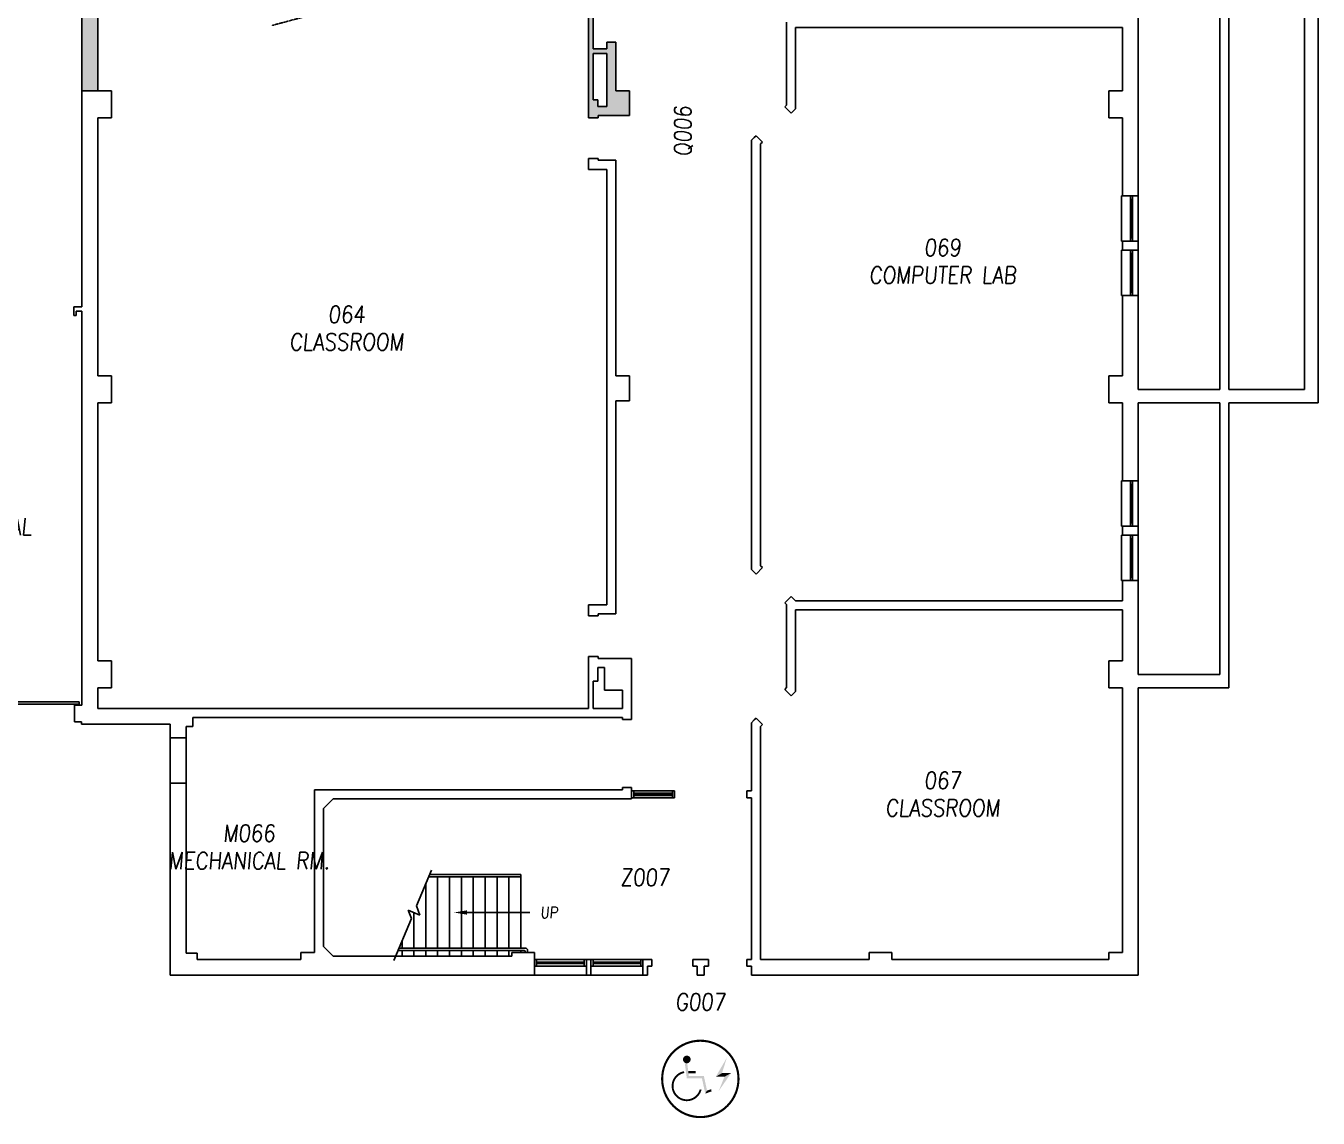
# Model space of a CAD drawing. Extents: x 691 to 4480, y 538 to 3524.
# Drawn here: x 3073 to 4216, y 538 to 1504 of the extents above; entities that cross this region are included whole.
import ezdxf
from ezdxf.enums import TextEntityAlignment as Align

# ---------------------------------------------------------------- set-up
doc = ezdxf.new("R2010")
doc.units = 0
doc.header["$MEASUREMENT"] = 0
doc.linetypes.add('CENTER2', pattern=[1.125, 0.75, -0.125, 0.125, -0.125])
doc.linetypes.add('DASHED2', pattern=[0.375, 0.25, -0.125])
doc.layers.get('0').update_dxf_attribs({"linetype": 'CONTINUOUS'})
for name, color, linetype in [('A-BELOW', 111, 'CONTINUOUS'), ('A-FS-ID', 6, 'CONTINUOUS'), ('A-FS-NM', 6, 'CONTINUOUS'), ('A-GLAZ', 191, 'CONTINUOUS'), ('A-OVHD', 111, 'CONTINUOUS'), ('A-STRS', 4, 'CONTINUOUS'), ('A-SYM', 1, 'CONTINUOUS'), ('A-WL-EX', 171, 'CONTINUOUS'), ('class_FILL', 171, 'CONTINUOUS'), ('class_OH_TECH', 43, 'DASHED2')]:
    doc.layers.add(name, color=color, linetype=linetype)
doc.styles.get("Standard").update_dxf_attribs({"font": 'ROMANS', "width": 0.85, "oblique": 5, "height": 15})

# ---------------------------------------------------------------- blocks, each defined once
blk = doc.blocks.new('IT-SCRN-07')
at = {"linetype": 'DASHED2', "ltscale": 0.5}
for points in [[(186.7, -186.7), (0, 0), (186.7, 186.7)], [(0, 42), (195, 0), (0, -42)]]:
    blk.add_lwpolyline(points, dxfattribs=at)
blk.add_lwpolyline([(5, -44), (0, -44), (0, 44), (5, 44)], close=True, dxfattribs=at)
at = {"linetype": 'CENTER2', "ltscale": 0.5}
blk.add_lwpolyline([(0, 0), (195, 0)], dxfattribs=at)
at = {"linetype": 'DASHED2', "ltscale": 0.5, "const_width": 1}
blk.add_lwpolyline([(195, -7.5), (213, -7.5), (213, 7.5), (195, 7.5)], close=True, dxfattribs=at)

msp = doc.modelspace()

# ---------------------------------------------------------------- hatches: boundary and pattern name
at = {"layer": 'class_FILL'}
h = msp.add_hatch(color=256, dxfattribs=at)
h.dxf.hatch_style = 1
h.paths.add_polyline_path([(3574.8, 1554), (3586.8, 1554), (3586.8, 1541.5), (3594.8, 1541.5), (3594.8, 1562), (3579.2, 1562), (3579.2, 1610), (3594.2, 1610), (3594.2, 1618), (3579.2, 1618), (3579.2, 1619.8), (3578.6, 1619.8), (3570.2, 1619.8), (3570.2, 1531.5), (3392.7, 1531.5), (3380.2, 1528.2), (3375.6, 1523.5), (3570.8, 1523.5), (3570.8, 1422.7), (3579.1, 1422.7), (3579.1, 1424.5), (3606.8, 1424.5), (3606.8, 1446.5), (3594.8, 1446.5), (3594.8, 1489.5), (3586.8, 1489.5), (3586.8, 1483.5), (3574.8, 1483.5)])
h.paths.add_polyline_path([(3574.8, 1479.5), (3586.8, 1479.5), (3586.8, 1432.5), (3578.8, 1432.5), (3578.8, 1438.5), (3574.8, 1438.5)], flags=16)
h.paths.add_polyline_path([(3392.7, 1531.5), (3383.6, 1531.5), (3380.2, 1528.2)], flags=17)
h.paths.add_polyline_path([(3380.2, 1528.2), (3362.8, 1523.5), (3375.6, 1523.5)], flags=17)
h.paths.add_polyline_path([(3380.2, 1528.2), (3383.6, 1531.5), (3214.8, 1531.5), (3214.8, 1571.5), (3200.8, 1571.5), (3200.8, 1537.5), (3122.8, 1537.5), (3122.8, 1446.5), (3136.8, 1446.5), (3136.8, 1523.5), (3214.8, 1523.5), (3362.8, 1523.5)])

# ---------------------------------------------------------------- linework, layer by layer
at = {"layer": 'A-BELOW'}
for p, q in [((4041.8, 1313.5), (4041.8, 1353.5)), ((4041.8, 1353.5), (4042.8, 1353.5)), ((4056.8, 1313.5), (4056.8, 1353.5)), ((4042.8, 1313.5), (4041.8, 1313.5)), ((4041.8, 1265.5), (4041.8, 1305.5)), ((4041.8, 1305.5), (4042.8, 1305.5)), ((4056.8, 1265.5), (4056.8, 1305.5)), ((4042.8, 1265.5), (4041.8, 1265.5)), ((4041.8, 1061.5), (4041.8, 1101.5)), ((4041.8, 1101.5), (4042.8, 1101.5)), ((4056.8, 1061.5), (4056.8, 1101.5)), ((4042.8, 1061.5), (4041.8, 1061.5)), ((4041.8, 1053.5), (4042.8, 1053.5)), ((4041.8, 1013.5), (4041.8, 1053.5)), ((4056.8, 1013.5), (4056.8, 1053.5)), ((4042.8, 1013.5), (4041.8, 1013.5)), ((3200.8, 874.5), (3200.8, 834.5)), ((3214.8, 874.5), (3214.8, 834.5)), ((3644.8, 827.5), (3610.8, 827.5)), ((3644.8, 821.5), (3610.8, 821.5)), ((3566.8, 678.5), (3524.8, 678.5)), ((3616.8, 678.5), (3574.8, 678.5)), ((3568.8, 664.5), (3522.8, 664.5)), ((3566.8, 672.5), (3524.8, 672.5)), ((3618.8, 664.5), (3572.8, 664.5)), ((3616.8, 672.5), (3574.8, 672.5))]:
    msp.add_line(p, q, dxfattribs=at)
at = {"layer": 'A-GLAZ'}
for p, q in [((4049.8, 1353.5), (4049.8, 1313.5)), ((4049.8, 1350.5), (4051.8, 1350.5)), ((4050.8, 1350.5), (4050.8, 1316.5)), ((4051.1, 1350.5), (4051.1, 1316.5)), ((4051.6, 1350.5), (4051.6, 1316.5)), ((4051.8, 1353.5), (4051.8, 1313.5)), ((4049.8, 1316.5), (4051.8, 1316.5)), ((4049.8, 1305.5), (4049.8, 1265.5)), ((4051.8, 1305.5), (4051.8, 1265.5)), ((4049.8, 1302.5), (4051.8, 1302.5)), ((4050.8, 1302.5), (4050.8, 1268.5)), ((4051.1, 1302.5), (4051.1, 1268.5)), ((4051.6, 1302.5), (4051.6, 1268.5)), ((4049.8, 1268.5), (4051.8, 1268.5)), ((4049.8, 1101.5), (4049.8, 1061.5)), ((4049.8, 1098.5), (4051.8, 1098.5)), ((4050.8, 1098.5), (4050.8, 1064.5)), ((4051.1, 1098.5), (4051.1, 1064.5)), ((4051.6, 1098.5), (4051.6, 1064.5)), ((4051.8, 1101.5), (4051.8, 1061.5)), ((4049.8, 1064.5), (4051.8, 1064.5)), ((4049.8, 1053.5), (4049.8, 1013.5)), ((4051.8, 1053.5), (4051.8, 1013.5)), ((4049.8, 1050.5), (4051.8, 1050.5)), ((4050.8, 1050.5), (4050.8, 1016.5)), ((4051.1, 1050.5), (4051.1, 1016.5)), ((4051.6, 1050.5), (4051.6, 1016.5)), ((4049.8, 1016.5), (4051.8, 1016.5)), ((3610.8, 827.5), (3608.8, 827.5)), ((3610.8, 827.5), (3610.8, 821.5)), ((3644.8, 825.5), (3610.8, 825.5)), ((3644.8, 825.2), (3610.8, 825.2)), ((3644.8, 823.7), (3610.8, 823.7)), ((3644.8, 823.5), (3610.8, 823.5)), ((3646.8, 827.5), (3644.8, 827.5)), ((3644.8, 827.5), (3644.8, 821.5)), ((3646.8, 827.5), (3646.8, 821.5)), ((3610.8, 821.5), (3608.8, 821.5)), ((3646.8, 821.5), (3644.8, 821.5)), ((3524.8, 678.5), (3522.8, 678.5)), ((3524.8, 678.5), (3524.8, 672.5)), ((3566.8, 676), (3524.8, 676)), ((3566.8, 675.7), (3524.8, 675.7)), ((3566.8, 675.2), (3524.8, 675.2)), ((3566.8, 675), (3524.8, 675)), ((3566.8, 678.5), (3566.8, 672.5)), ((3568.8, 678.5), (3566.8, 678.5)), ((3574.8, 678.5), (3572.8, 678.5)), ((3574.8, 678.5), (3574.8, 672.5)), ((3616.8, 676), (3574.8, 676)), ((3616.8, 675.7), (3574.8, 675.7)), ((3616.8, 675.2), (3574.8, 675.2)), ((3616.8, 675), (3574.8, 675)), ((3618.8, 678.5), (3616.8, 678.5)), ((3616.8, 678.5), (3616.8, 672.5)), ((3524.8, 672.5), (3522.8, 672.5)), ((3568.8, 672.5), (3566.8, 672.5)), ((3574.8, 672.5), (3572.8, 672.5)), ((3618.8, 672.5), (3616.8, 672.5))]:
    msp.add_line(p, q, dxfattribs=at)
at = {"layer": 'A-OVHD', "linetype": 'Continuous'}
msp.add_lwpolyline([(3000.3, 904.2), (3120.3, 904.2), (3120.3, 906.2), (3000.3, 906.2)], close=True, dxfattribs=at)
at = {"layer": 'A-STRS'}
for p, q in [((3431.8, 757.5), (3418.7, 725.9)), ((3426.8, 688.5), (3426.8, 745.4)), ((3510.8, 751.5), (3429.4, 751.5)), ((3510.8, 753.5), (3430.2, 753.5)), ((3437.3, 688.5), (3437.3, 751.5)), ((3447.8, 688.5), (3447.8, 751.5)), ((3458.3, 688.5), (3458.3, 751.5)), ((3468.8, 688.5), (3468.8, 751.5)), ((3479.3, 688.5), (3479.3, 751.5)), ((3489.8, 688.5), (3489.8, 751.5)), ((3500.3, 688.5), (3500.3, 751.5)), ((3510.8, 751.5), (3510.8, 753.5)), ((3510.8, 688.5), (3510.8, 751.5)), ((3411.1, 722.2), (3414.1, 714.8)), ((3421.5, 717.8), (3411.1, 722.2)), ((3416.3, 688.5), (3416.3, 720)), ((3418.7, 725.9), (3421.5, 717.8)), ((3463.1, 720), (3518.8, 720)), ((3414.1, 714.8), (3398.7, 677.5)), ((3513.8, 686.5), (3402.4, 686.5)), ((3514.8, 688.5), (3403.3, 688.5)), ((3405.8, 688.5), (3405.8, 694.6)), ((3405.8, 681.5), (3405.8, 686.5)), ((3416.3, 681.5), (3416.3, 686.5)), ((3426.8, 681.5), (3426.8, 686.5)), ((3437.3, 681.5), (3437.3, 686.5)), ((3447.8, 681.5), (3447.8, 686.5)), ((3458.3, 681.5), (3458.3, 686.5)), ((3468.8, 681.5), (3468.8, 686.5)), ((3479.3, 681.5), (3479.3, 686.5)), ((3489.8, 681.5), (3489.8, 686.5)), ((3500.3, 681.5), (3500.3, 686.5)), ((3510.8, 684.5), (3510.8, 686.5)), ((3516.8, 684.5), (3516.8, 686.5)), ((3514.8, 684.5), (3514.8, 685.5))]:
    msp.add_line(p, q, dxfattribs=at)
for centre, radius in [((3513.8, 685.5), 1), ((3514.8, 686.5), 2)]:
    msp.add_arc(centre, radius, 0, 90, dxfattribs=at)
msp.add_solid([(3463.1, 718.1), (3463.1, 721.9), (3451.8, 720)], dxfattribs=at)
at = {"layer": 'A-SYM', "color": 1, "const_width": 1.88, "flags": 128}
msp.add_lwpolyline([(3635.8, 572.9, 1), (3703.3, 572.9, 1)], format="xyb", close=True, dxfattribs=at)
at = {"layer": 'A-SYM', "color": 1, "const_width": 3.35}
msp.add_lwpolyline([(3655.9, 590.1, 1), (3659.3, 590.1, 1)], format="xyb", close=True, dxfattribs=at)
at = {"layer": 'A-SYM', "color": 1, "const_width": 1.68}
for points in [[(3655.2, 578.9, 0.358291), (3645, 566.6, 1)], [(3645, 566.6, 0.880975), (3669.8, 563.5, 1)]]:
    msp.add_lwpolyline(points, format="xyb", dxfattribs=at)
at = {"layer": 'A-SYM', "color": 1}
for points in [[(3655.5, 589.2), (3657.6, 589.5), (3657.6, 573.3), (3659.4, 575.4)], [(3688.7, 578), (3683.2, 574.8), (3693.1, 591.8)], [(3657.6, 573.3), (3659.4, 575.4), (3671, 573.3), (3672.7, 575.4)], [(3658.8, 580), (3659.1, 577.9), (3665.5, 580), (3665.5, 577.9)], [(3671, 573.3), (3672.7, 575.4), (3673.9, 559.9), (3675.5, 562.6)], [(3688.7, 578), (3696.7, 578), (3683.2, 574.8), (3690.9, 574.8)], [(3685.7, 562), (3690.9, 574.8), (3696.7, 578)], [(3673.9, 559.9), (3675.5, 562.6), (3679.5, 561.8), (3679.1, 563.8)]]:
    msp.add_solid(points, dxfattribs=at)
at = {"layer": 'A-WL-EX'}
for p, q in [((4128.8, 1688.5), (4128.8, 1182.5)), ((4136.8, 1688.5), (4136.8, 1182.5)), ((4203.8, 1688.5), (4203.8, 1182.5)), ((4215.8, 1688.5), (4215.8, 1170.5)), ((3574.8, 1483.5), (3574.8, 1554)), ((3122.8, 1255.5), (3122.8, 1537.5)), ((3136.8, 1446.5), (3136.8, 1523.5)), ((3570.8, 1422.7), (3570.8, 1523.5)), ((4056.8, 1517.5), (4056.8, 1353.5)), ((3745.8, 1507.2), (3745.8, 1433.8)), ((3753.8, 1502.5), (4042.8, 1502.5)), ((3753.8, 1502.5), (3753.8, 1430.5)), ((4042.8, 1502.5), (4042.8, 1446.5)), ((3594.8, 1489.5), (3586.8, 1489.5)), ((3586.8, 1483.5), (3586.8, 1489.5)), ((3594.8, 1446.5), (3594.8, 1489.5)), ((3586.8, 1483.5), (3574.8, 1483.5)), ((3574.8, 1438.5), (3574.8, 1479.5)), ((3586.8, 1479.5), (3574.8, 1479.5)), ((3586.8, 1432.5), (3586.8, 1479.5)), ((3148.8, 1446.5), (3136.8, 1446.5)), ((3148.8, 1422.5), (3148.8, 1446.5)), ((3594.8, 1446.5), (3606.8, 1446.5)), ((3606.8, 1446.5), (3606.8, 1424.5)), ((4030.8, 1446.5), (4030.8, 1422.5)), ((4042.8, 1446.5), (4030.8, 1446.5)), ((3578.8, 1438.5), (3574.8, 1438.5)), ((3578.8, 1432.5), (3578.8, 1438.5)), ((3586.8, 1432.5), (3578.8, 1432.5)), ((3744.2, 1432.2), (3745.8, 1433.8)), ((3744.2, 1432.2), (3749.9, 1426.6)), ((3753.8, 1430.5), (3749.9, 1426.6)), ((3136.8, 1194.5), (3136.8, 1422.5)), ((3136.8, 1422.5), (3148.8, 1422.5)), ((3579.1, 1422.7), (3570.8, 1422.7)), ((3579.1, 1422.7), (3579.1, 1424.5)), ((3606.8, 1424.5), (3579.1, 1424.5)), ((4030.8, 1422.5), (4042.8, 1422.5)), ((4042.8, 1422.5), (4042.8, 1353.5)), ((3717.2, 1405.2), (3718.8, 1406.8)), ((3718.8, 1406.8), (3724.4, 1401.1)), ((3717.2, 1405.2), (3714.8, 1402.8)), ((3714.8, 1402.8), (3714.8, 1023.2)), ((3724.4, 1401.1), (3722.8, 1399.5)), ((3722.8, 1026.5), (3722.8, 1399.5)), ((3579.1, 1386.7), (3570.8, 1386.7)), ((3570.8, 1386.7), (3570.8, 1377)), ((3579.1, 1386.7), (3579.1, 1385)), ((3594.8, 1385), (3579.1, 1385)), ((3594.8, 1194.5), (3594.8, 1385)), ((3570.8, 1377), (3586.8, 1377)), ((3586.8, 992), (3586.8, 1377)), ((4042.8, 1353.5), (4056.8, 1353.5)), ((4042.8, 1313.5), (4042.8, 1305.5)), ((4042.8, 1313.5), (4056.8, 1313.5)), ((4042.8, 1305.5), (4056.8, 1305.5)), ((4056.8, 1313.5), (4056.8, 1305.5)), ((4042.8, 1265.5), (4042.8, 1194.5)), ((4042.8, 1265.5), (4056.8, 1265.5)), ((4056.8, 1265.5), (4056.8, 1182.5)), ((3115.6, 1255.5), (3122.8, 1255.5)), ((3115.6, 1247.7), (3115.6, 1255.5)), ((3115.6, 1247.7), (3117.8, 1247.7)), ((3117.8, 1251.5), (3122.8, 1251.5)), ((3117.8, 1247.7), (3117.8, 1251.5)), ((3122.8, 903.2), (3122.8, 1251.5)), ((3148.8, 1194.5), (3136.8, 1194.5)), ((3148.8, 1170.5), (3148.8, 1194.5)), ((3594.8, 1194.5), (3606.8, 1194.5)), ((3606.8, 1194.5), (3606.8, 1172.5)), ((4030.8, 1194.5), (4030.8, 1170.5)), ((4042.8, 1194.5), (4030.8, 1194.5)), ((4056.8, 1182.5), (4128.8, 1182.5)), ((4136.8, 1182.5), (4203.8, 1182.5)), ((3136.8, 942.5), (3136.8, 1170.5)), ((3136.8, 1170.5), (3148.8, 1170.5)), ((3594.8, 984), (3594.8, 1172.5)), ((3606.8, 1172.5), (3594.8, 1172.5)), ((4030.8, 1170.5), (4042.8, 1170.5)), ((4042.8, 1170.5), (4042.8, 1101.5)), ((4056.8, 1170.5), (4128.8, 1170.5)), ((4056.8, 1170.5), (4056.8, 1101.5)), ((4128.8, 1170.5), (4128.8, 930.5)), ((4136.8, 1170.5), (4215.8, 1170.5)), ((4136.8, 1170.5), (4136.8, 918.5)), ((4042.8, 1101.5), (4056.8, 1101.5)), ((4042.8, 1061.5), (4056.8, 1061.5)), ((4042.8, 1061.5), (4042.8, 1053.5)), ((4042.8, 1053.5), (4056.8, 1053.5)), ((4056.8, 1061.5), (4056.8, 1053.5)), ((3717.2, 1020.8), (3714.8, 1023.2)), ((3717.2, 1020.8), (3718.8, 1019.2)), ((3718.8, 1019.2), (3724.4, 1024.9)), ((3724.4, 1024.9), (3722.8, 1026.5)), ((4042.8, 1013.5), (4042.8, 995.5)), ((4042.8, 1013.5), (4056.8, 1013.5)), ((4056.8, 1013.5), (4056.8, 930.5)), ((3744.2, 993.8), (3749.9, 999.4)), ((3753.8, 995.5), (3749.9, 999.4)), ((3753.8, 995.5), (4042.8, 995.5)), ((3570.8, 982.2), (3570.8, 992)), ((3570.8, 992), (3586.8, 992)), ((3594.8, 984), (3579.1, 984)), ((3579.1, 982.2), (3579.1, 984)), ((3744.2, 993.8), (3745.8, 992.2)), ((3745.8, 992.2), (3745.8, 918.8)), ((3753.8, 987.5), (4042.8, 987.5)), ((3753.8, 987.5), (3753.8, 915.5)), ((4042.8, 987.5), (4042.8, 942.5)), ((3579.1, 982.2), (3570.8, 982.2)), ((3148.8, 942.5), (3136.8, 942.5)), ((3148.8, 918.5), (3148.8, 942.5)), ((3570.8, 900.5), (3570.8, 946.2)), ((3579.1, 946.2), (3570.8, 946.2)), ((3579.1, 946.2), (3579.1, 944.5)), ((3594.8, 944.5), (3579.1, 944.5)), ((3579.1, 944.5), (3608.8, 944.5)), ((3608.8, 944.5), (3608.8, 890.5)), ((4030.8, 942.5), (4030.8, 918.5)), ((4042.8, 942.5), (4030.8, 942.5)), ((3578.8, 924.5), (3578.8, 936.5)), ((3578.8, 936.5), (3584.8, 936.5)), ((3584.8, 916.5), (3584.8, 936.5)), ((4056.8, 930.5), (4128.8, 930.5)), ((3136.8, 918.5), (3148.8, 918.5)), ((3136.8, 900.5), (3136.8, 918.5)), ((3578.8, 924.5), (3574.8, 924.5)), ((3574.8, 900.5), (3574.8, 924.5)), ((3600.8, 916.5), (3584.8, 916.5)), ((3600.8, 916.5), (3600.8, 900.5)), ((3744.2, 917.2), (3745.8, 918.8)), ((3744.2, 917.2), (3749.9, 911.6)), ((3753.8, 915.5), (3749.9, 911.6)), ((4030.8, 918.5), (4042.8, 918.5)), ((4042.8, 918.5), (4042.8, 684.5)), ((4056.8, 918.5), (4056.8, 664.5)), ((4056.8, 918.5), (4136.8, 918.5)), ((3116.3, 888.5), (3116.3, 903.2)), ((3122.8, 903.2), (3116.3, 903.2)), ((3570.8, 900.5), (3136.8, 900.5)), ((3600.8, 892.5), (3220.8, 892.5)), ((3220.8, 892.5), (3220.8, 884.5)), ((3600.8, 900.5), (3574.8, 900.5)), ((3600.8, 892.5), (3600.8, 890.5)), ((3717.2, 890.2), (3718.8, 891.8)), ((3718.8, 891.8), (3724.4, 886.1)), ((3116.3, 888.5), (3122.3, 888.5)), ((3122.3, 886.5), (3122.3, 888.5)), ((3200.8, 886.5), (3122.3, 886.5)), ((3200.8, 874.5), (3200.8, 886.5)), ((3214.8, 874.5), (3214.8, 884.5)), ((3220.8, 884.5), (3214.8, 884.5)), ((3608.8, 890.5), (3600.8, 890.5)), ((3717.2, 890.2), (3714.8, 887.8)), ((3714.8, 887.8), (3714.8, 827.5)), ((3724.4, 886.1), (3722.8, 884.5)), ((3722.8, 884.5), (3722.8, 678.5)), ((3200.8, 874.5), (3214.8, 874.5)), ((3200.8, 664.5), (3200.8, 834.5)), ((3200.8, 834.5), (3214.8, 834.5)), ((3214.8, 684), (3214.8, 834.5)), ((3328.3, 684.5), (3328.3, 828.5)), ((3600.8, 828.5), (3328.3, 828.5)), ((3600.8, 830.5), (3600.8, 828.5)), ((3608.8, 830.5), (3600.8, 830.5)), ((3608.8, 830.5), (3608.8, 828.5)), ((3608.8, 828.5), (3608.8, 820.5)), ((3710.8, 827.5), (3710.8, 821.5)), ((3714.8, 827.5), (3710.8, 827.5)), ((3344.8, 820.5), (3336.3, 812)), ((3336.3, 690), (3336.3, 812)), ((3608.8, 820.5), (3344.8, 820.5)), ((3710.8, 821.5), (3714.8, 821.5)), ((3714.8, 821.5), (3714.8, 678.5)), ((3344.8, 681.5), (3336.3, 690)), ((3224.8, 684), (3214.8, 684)), ((3224.8, 678.5), (3224.8, 684)), ((3316.3, 678.5), (3224.8, 678.5)), ((3316.3, 678.5), (3316.3, 684.5)), ((3316.3, 684.5), (3328.3, 684.5)), ((3502.8, 681.5), (3344.8, 681.5)), ((3502.8, 684.5), (3502.8, 681.5)), ((3522.8, 684.5), (3502.8, 684.5)), ((3522.8, 684.5), (3522.8, 664.5)), ((3572.8, 678.5), (3568.8, 678.5)), ((3568.8, 678.5), (3568.8, 664.5)), ((3572.8, 678.5), (3572.8, 664.5)), ((3626.8, 678.5), (3618.8, 678.5)), ((3618.8, 678.5), (3618.8, 664.5)), ((3626.8, 678.5), (3626.8, 672.5)), ((3676.8, 678.5), (3662.8, 678.5)), ((3662.8, 678.5), (3662.8, 672.5)), ((3676.8, 678.5), (3676.8, 672.5)), ((3710.8, 678.5), (3710.8, 672.5)), ((3714.8, 678.5), (3710.8, 678.5)), ((3818.8, 678.5), (3722.8, 678.5)), ((3818.8, 684.5), (3818.8, 678.5)), ((3838.8, 684.5), (3818.8, 684.5)), ((3838.8, 678.5), (3838.8, 684.5)), ((4030.8, 678.5), (3838.8, 678.5)), ((4030.8, 684.5), (4030.8, 678.5)), ((4042.8, 684.5), (4030.8, 684.5)), ((3522.8, 664.5), (3200.8, 664.5)), ((3572.8, 664.5), (3568.8, 664.5)), ((3622.8, 664.5), (3618.8, 664.5)), ((3626.8, 672.5), (3622.8, 672.5)), ((3622.8, 672.5), (3622.8, 664.5)), ((3666.8, 672.5), (3662.8, 672.5)), ((3666.8, 672.5), (3666.8, 664.5)), ((3672.8, 664.5), (3666.8, 664.5)), ((3676.8, 672.5), (3672.8, 672.5)), ((3672.8, 672.5), (3672.8, 664.5)), ((3710.8, 672.5), (3714.8, 672.5)), ((3714.8, 672.5), (3714.8, 664.5)), ((4056.8, 664.5), (3714.8, 664.5))]:
    msp.add_line(p, q, dxfattribs=at)
at = {"layer": 'class_FILL'}
msp.add_line((3136.8, 1446.5), (3122.8, 1446.5), dxfattribs=at)

# ---------------------------------------------------------------- block references
at = {"layer": 'class_OH_TECH', "lineweight": 13, "rotation": 150}
msp.add_blockref('IT-SCRN-07', (3546, 1572.6), dxfattribs=at)

# ---------------------------------------------------------------- texts
at = {"layer": 'A-FS-ID', "oblique": 5, "width": 0.85}
msp.add_text('Q006', height=15, rotation=90, dxfattribs=at).set_placement((3654.8, 1410.7), align=Align.MIDDLE)
for s, p in [('069', (3883.8, 1307.8)), ('064', (3356.8, 1248.8)), ('067', (3883.8, 836.8)), ('M066', (3270.6, 790.1)), ('Z007', (3620.6, 751)), ('G007', (3669.6, 641))]:
    msp.add_text(s, height=15, dxfattribs=at).set_placement(p, align=Align.MIDDLE)
at = {"layer": 'A-FS-NM', "oblique": 5, "width": 0.85}
for s, p in [('COMPUTER LAB', (3883.8, 1283.5)), ('CLASSROOM', (3356.8, 1224.5)), ('MECHANICAL', (3026.4, 1061)), ('CLASSROOM', (3883.8, 812.5)), ('MECHANICAL RM.', (3270.6, 765.8))]:
    msp.add_text(s, height=15, dxfattribs=at).set_placement(p, align=Align.MIDDLE)
at = {"layer": 'A-STRS', "oblique": 5, "width": 0.85}
msp.add_text('UP', height=10, dxfattribs=at).set_placement((3535.8, 720), align=Align.MIDDLE)

doc.saveas('drawing.dxf')
